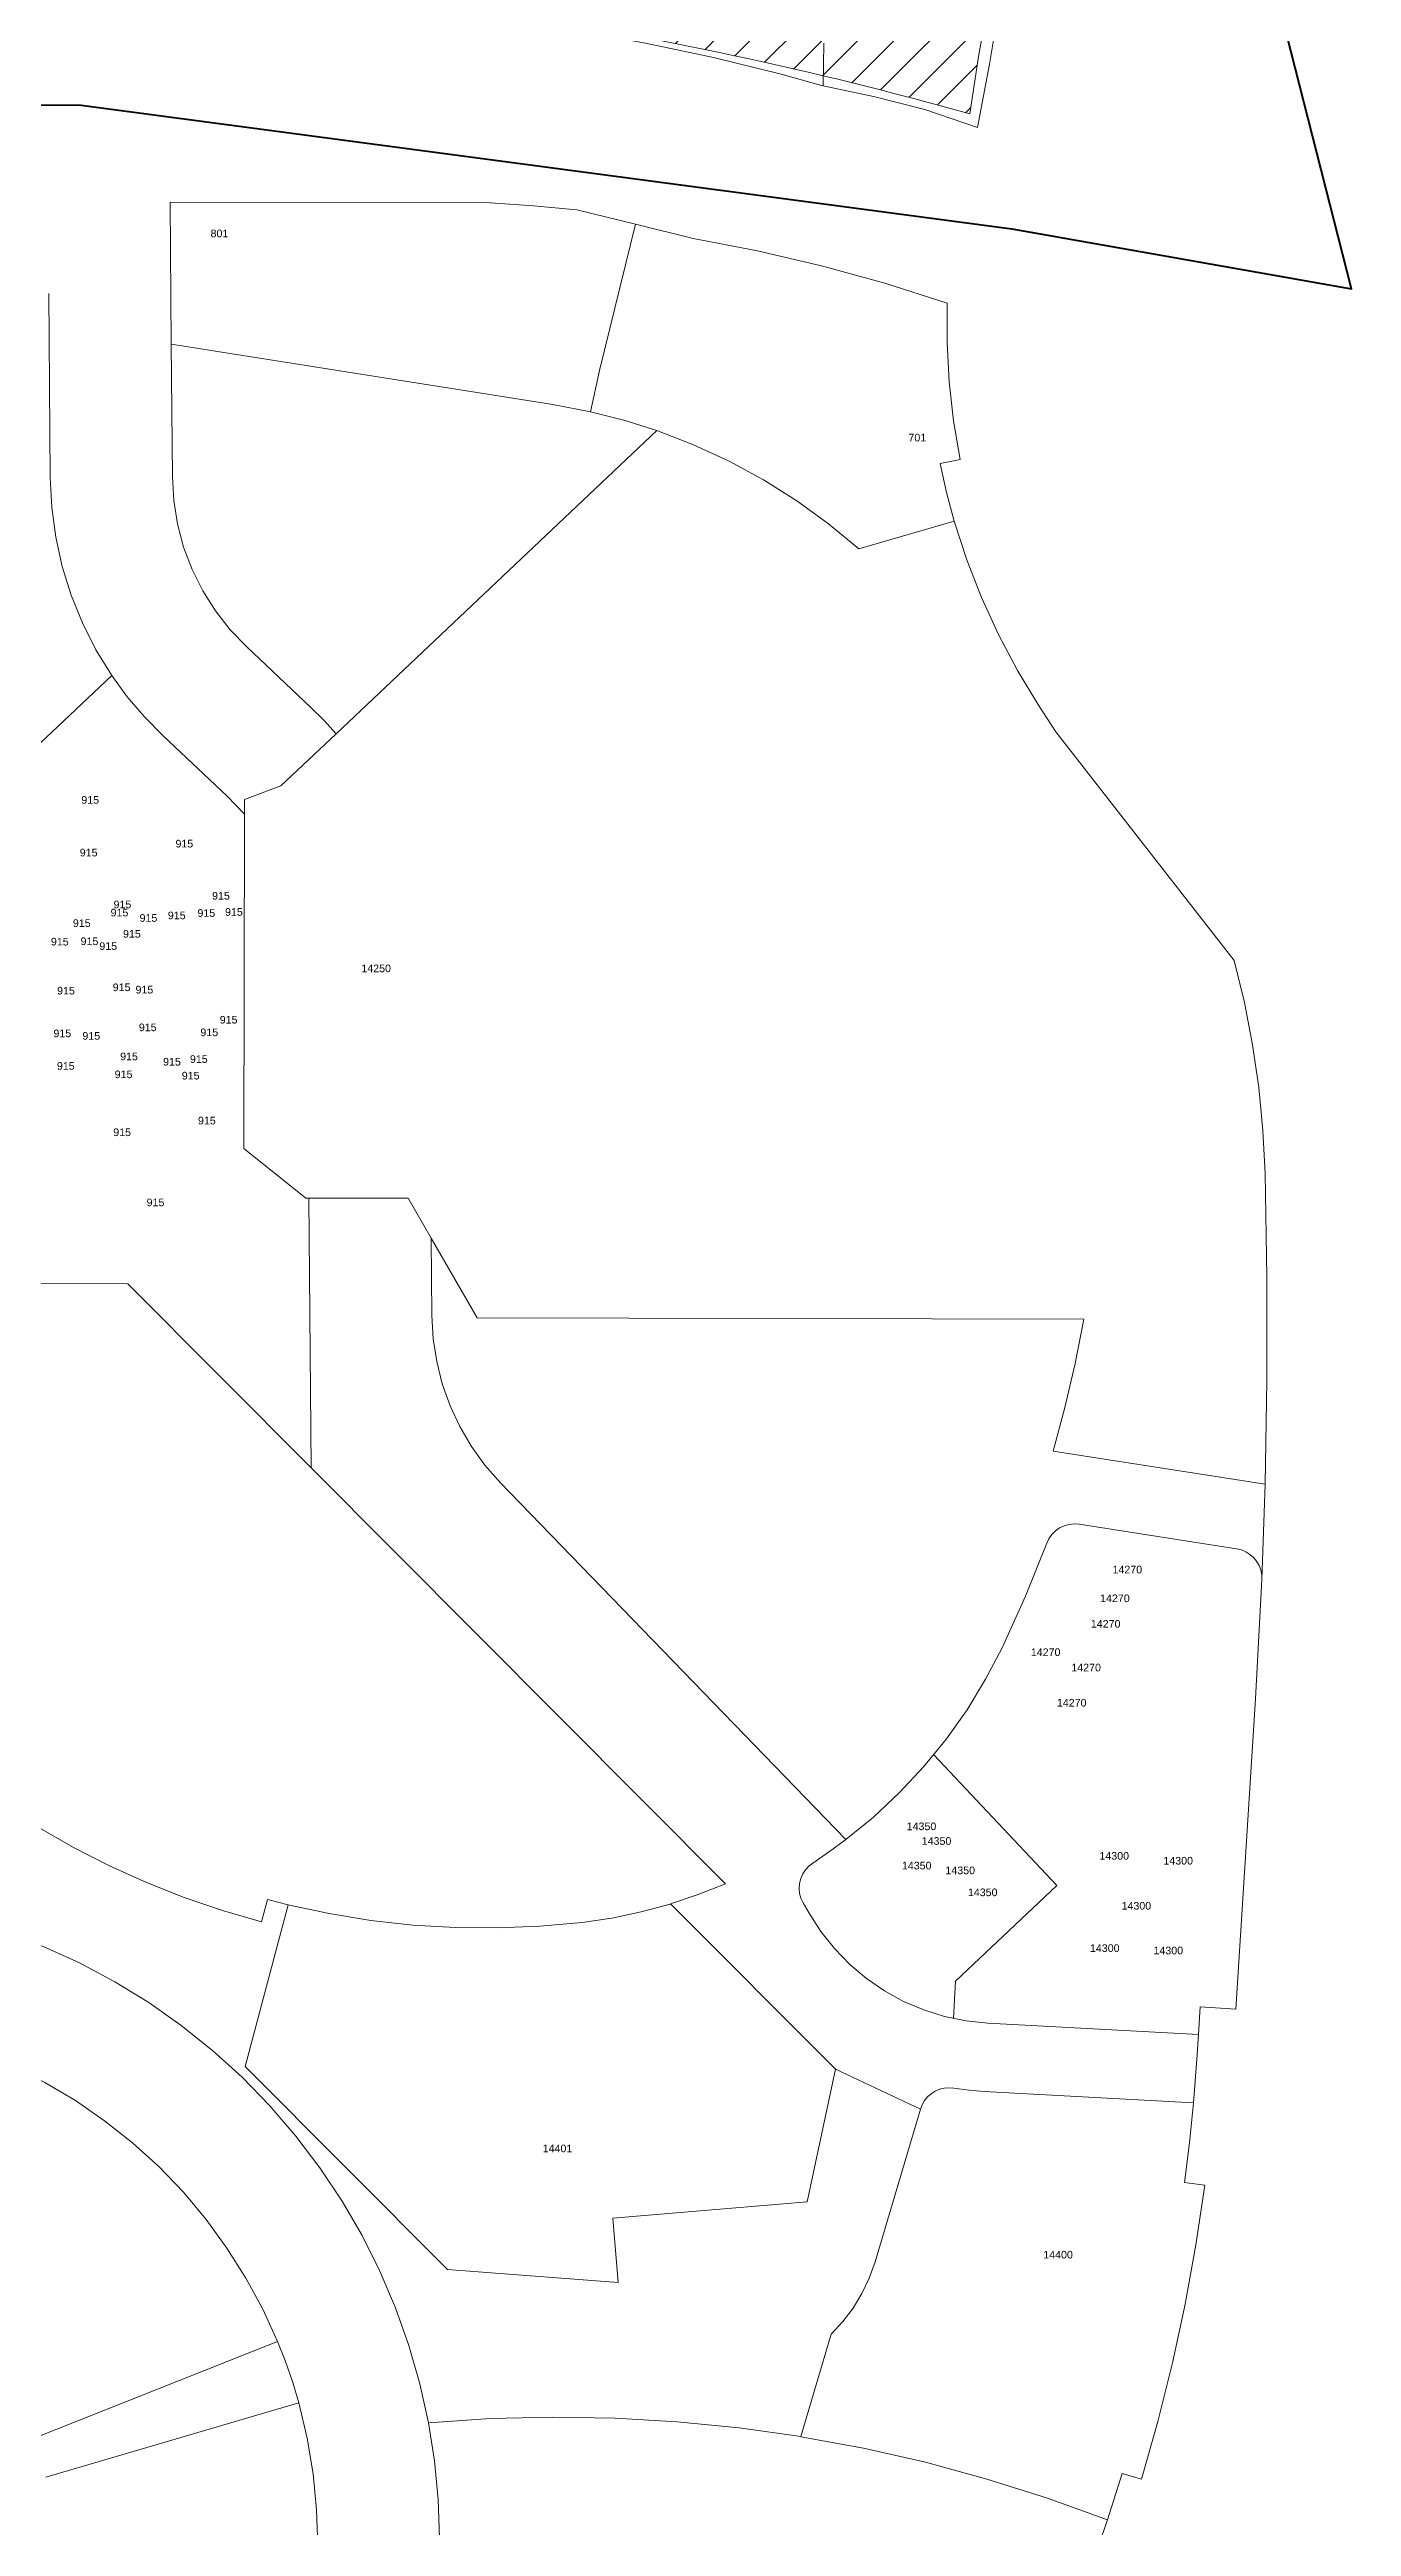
# Model space of a CAD drawing. Header units: feet. Extents: x 865220 to 5618803, y -2240498 to 1935234.
# Drawn here: x 2809615 to 2810895, y 963159 to 965595 of the extents above; entities that cross this region are included whole.
import ezdxf
from ezdxf.enums import TextEntityAlignment as Align

# ---------------------------------------------------------------- set-up
doc = ezdxf.new("R2010")
doc.units = ezdxf.units.FT
doc.header["$LTSCALE"] = 0.015
doc.header["$MEASUREMENT"] = 0
for name, color, linetype in [('Dakota County Addresses', 7, 'Continuous'), ('Dakota County Parcels', 7, 'Continuous'), ('NOTES', 7, 'Continuous')]:
    doc.layers.add(name, color=color, linetype=linetype)
doc.layers.add('WORK BOUNDARY', color=110, linetype='Continuous', lineweight=40)
doc.styles.add('Dimensions 100', font='arial.ttf')

# ---------------------------------------------------------------- blocks, each defined once
blk = doc.blocks.new('ACMAP_ANN_TEMPLATE_Dakota County Addresses')
at = {"layer": 'Dakota County Addresses', "style": 'Dimensions 100'}
blk.add_attdef('DakotaCountyAddress', text='', height=50, dxfattribs=at).set_placement((0, 0), align=Align.CENTER)

msp = doc.modelspace()

# ---------------------------------------------------------------- hatches: boundary and pattern name
at = {"layer": 'NOTES', "lineweight": 5, "ltscale": 100}
h = msp.add_hatch(dxfattribs=at)
h.set_pattern_fill('ANSI31', color=5, scale=200)
edge = h.paths.add_edge_path()
edge.add_line((2808585.7, 966658.4), (2808679.4, 966571))
edge.add_line((2808679.4, 966571), (2808784.9, 966571))
edge.add_line((2808784.9, 966571), (2808920.7, 966667.7))
edge.add_line((2808920.7, 966667.7), (2808911.3, 966688))
edge.add_line((2808911.3, 966688), (2809026.1, 966839.4))
edge.add_line((2809026.1, 966839.4), (2809145.1, 966908.2))
edge.add_line((2809145.1, 966908.2), (2809580.8, 966912.1))
edge.add_line((2809580.8, 966912.1), (2809575.4, 967518.2))
edge.add_line((2809575.4, 967518.2), (2809295, 967522.1))
edge.add_line((2809295, 967522.1), (2809042.1, 967556.5))
edge.add_arc((2808991.4, 966235.6), 1321.8, 87.8028, 104.0007)
edge.add_line((2808671.6, 967518.2), (2808403, 967446.4))
edge.add_line((2808403, 967446.4), (2808407.6, 966964.6))
edge.add_line((2808407.6, 966964.6), (2808623.9, 966965.1))
edge.add_line((2808623.9, 966965.1), (2808631, 966738.9))
edge.add_line((2808631, 966738.9), (2808608.3, 966689.7))
edge.add_line((2808608.3, 966689.7), (2808585.7, 966658.4))
edge = h.paths.add_edge_path()
edge.add_line((2808567.8, 966371.9), (2808569, 966038.6))
edge.add_line((2808569, 966038.6), (2808782.3, 966038.6))
edge.add_line((2808782.3, 966038.6), (2809009.7, 965920.8))
edge.add_arc((2809084.8, 966597.9), 681.3, 263.6714, 306.6769)
edge.add_arc((2809559.5, 965978.9), 99.3, 82.8194, 133.0126, ccw=False)
edge.add_line((2809571.9, 966077.4), (2809729.5, 966057.3))
edge.add_line((2809729.5, 966057.3), (2809731.8, 965834.8))
edge.add_line((2809731.8, 965834.8), (2810136.3, 965829.6))
edge.add_line((2810136.3, 965829.6), (2810457.1, 965805.2))
edge.add_line((2810457.1, 965805.2), (2810531.7, 965807.4))
edge.add_line((2810531.7, 965807.4), (2810491.8, 966235.4))
edge.add_arc((2809026.5, 965994.5), 1485, 9.3355, 22.1032)
edge.add_line((2810402.3, 966553.3), (2810199.7, 967067.4))
edge.add_line((2810199.7, 967067.4), (2810185.7, 967061.4))
edge.add_line((2810185.7, 967061.4), (2809983.9, 967561.8))
edge.add_arc((2809631.2, 969102.5), 1580.6, 273.0063, 282.8912, ccw=False)
edge.add_line((2809714.1, 967524.1), (2809719.8, 966815.4))
edge.add_line((2809719.8, 966815.4), (2809038.2, 966820.6))
edge.add_line((2809038.2, 966820.6), (2808936.8, 966687.9))
edge.add_line((2808936.8, 966687.9), (2808953.1, 966664.1))
edge.add_line((2808953.1, 966664.1), (2808567.8, 966371.9))
h.paths.add_polyline_path([(2808410.4, 966316.1), (2808546.9, 966314.5), (2808549.3, 966391.5), (2808764.3, 966550.1), (2808657.2, 966550.9), (2808553.2, 966658.7), (2808586.6, 966697.9), (2808609.6, 966739.1), (2808608.8, 966874.7), (2808407.3, 966873.9)])
edge = h.paths.add_edge_path()
edge.add_line((2809727.5, 965824.1), (2810138.6, 965815.6))
edge.add_line((2810138.6, 965815.6), (2810540.6, 965793.1))
edge.add_arc((2809798.1, 965733.8), 744.9, -11.2573, 4.5667, ccw=False)
edge.add_line((2810528.7, 965588.4), (2810520.2, 965532.1))
edge.add_arc((2809474.9, 961792.5), 3883, 74.3828, 81.4201)
edge.add_line((2810054.2, 965632), (2809934.5, 965637.6))
edge.add_line((2809934.5, 965637.6), (2809816.2, 965639.8))
edge.add_arc((2809802, 965705.7), 67.5, 178.0873, 282.1454, ccw=False)
edge.add_line((2809734.6, 965708), (2809727.5, 965824.1))
edge = h.paths.add_edge_path()
edge.add_line((2809233.9, 965909.1), (2809238.2, 965652.8))
edge.add_line((2809238.2, 965652.8), (2809596.8, 965650.2))
edge.add_line((2809596.8, 965650.2), (2809591.7, 966058.7))
edge.add_line((2809591.7, 966058.7), (2809561.3, 966060.4))
edge.add_arc((2809560.8, 966002.9), 57.5, 89.4429, 134.1272)
edge.add_arc((2809109.1, 966546.1), 649, 281.0855, 309.3547, ccw=False)
edge = h.paths.add_edge_path()
edge.add_line((2808365.2, 966005.5), (2808715, 966005.5))
edge.add_arc((2808711.7, 965766.1), 239.4, 68.1142, 89.2151, ccw=False)
edge.add_line((2808801, 965988.3), (2808929.7, 965920.2))
edge.add_arc((2809102, 966504.6), 609.3, 253.5725, 281.1287)
edge.add_line((2809219.6, 965906.8), (2809219.3, 965655.6))
edge.add_line((2809219.3, 965655.6), (2808239.4, 965656))
edge.add_arc((2808797.1, 965620.8), 558.8, 151.3513, 176.3821, ccw=False)
edge.add_arc((2807720.3, 966255.6), 691.8, 327.9637, 338.8056)
edge = h.paths.add_edge_path()
edge.add_line((2807282.7, 966470.3), (2807281.9, 966007.6))
edge.add_line((2807281.9, 966007.6), (2807784.5, 966010.6))
edge.add_line((2807784.5, 966010.6), (2808138.7, 965858))
edge.add_arc((2808725, 965664.6), 617.3, 146.7013, 161.7376, ccw=False)
edge.add_arc((2807713.8, 966255.3), 555.6, 333.0434, 357.7379)
edge.add_line((2808268.9, 966233.4), (2808258.2, 967401.1))
edge.add_line((2808258.2, 967401.1), (2808054.9, 967355.3))
edge.add_arc((2808218.3, 966862.8), 518.8, 108.354, 149.6972)
edge.add_line((2807770.4, 967124.6), (2807599, 966763.7))
edge.add_arc((2806967.4, 967127.5), 728.9, 295.6297, 330.0586, ccw=False)
edge = h.paths.add_edge_path()
edge.add_line((2807082.6, 965634.2), (2808099.3, 965629.8))
edge.add_arc((2808764.4, 965625.3), 665.2, 160.8598, 179.6148, ccw=False)
edge.add_line((2808136, 965843.4), (2807779.1, 965989.6))
edge.add_line((2807779.1, 965989.6), (2807301.1, 965990.4))
edge.add_line((2807301.1, 965990.4), (2807253, 965983.4))
edge.add_line((2807253, 965983.4), (2807052.6, 965919.2))
edge.add_arc((2806214.7, 965686.8), 869.6, -3.4686, 15.4985, ccw=False)
edge = h.paths.add_edge_path()
edge.add_line((2805799.9, 966123.8), (2805804.3, 965664.4))
edge.add_arc((2805867.2, 965669.7), 63.1, 184.7906, 276.3514)
edge.add_line((2805874.2, 965607), (2806982.3, 965630.8))
edge.add_arc((2805918.2, 965635.8), 1064.1, 359.7275, 377.8696)
edge.add_line((2806931, 965962.4), (2807217, 966057.2))
edge.add_line((2807217, 966057.2), (2807258.6, 966062.5))
edge.add_line((2807258.6, 966062.5), (2807263.9, 966459))
edge.add_arc((2807017.9, 967009.8), 603.2, 266.4576, 294.0672, ccw=False)
edge.add_arc((2807039.7, 965178.2), 1230.9, 92.7501, 102.2324)
edge.add_line((2806778.9, 966381.2), (2806388.4, 966298.1))
edge.add_arc((2807358.1, 962690.2), 3735.9, 105.0447, 110.6643)
edge.add_arc((2805548.2, 967591.2), 1488.9, 279.7301, 289.2744, ccw=False)
h.paths.add_polyline_path([(2805252.1, 966609.1), (2805648.7, 966621.9), (2805652.4, 966179.1), (2805630, 966177.1), (2805634, 965749.1), (2805605.5, 965604.9), (2805073.5, 965590.2), (2805061.7, 966120.8), (2805252.1, 966145.5)])
h.paths.add_polyline_path([(2804003.4, 966097), (2804010.9, 965573.6), (2805045, 965588.6), (2805037.5, 966121)])

# ---------------------------------------------------------------- linework, layer by layer
at = {"layer": 'Dakota County Parcels', "lineweight": 5}
for p, q in [((2810376.1, 965559.4), (2810376.7, 965601.4)), ((2810527.9, 965518.7), (2810539.5, 965580.8)), ((2809735, 965305.4), (2809733.8, 965445)), ((2809733.8, 965445), (2810048.8, 965444.3)), ((2810133.7, 965437.6), (2810191.5, 965423.4)), ((2810156.2, 965279.7), (2810191.5, 965423.4)), ((2810191.5, 965423.4), (2810248.1, 965409.5)), ((2809614.6, 965355.3), (2809616.1, 965174.2)), ((2810110.1, 965246.1), (2809735, 965305.4)), ((2809736.1, 965175.2), (2809735, 965305.4)), ((2810156.2, 965279.7), (2810147.1, 965239)), ((2810147.1, 965239), (2810110.1, 965246.1)), ((2810212.6, 965220.4), (2809897.2, 964922.3)), ((2810510.6, 965192), (2810491, 965188.1)), ((2810504.9, 965131.5), (2810411, 965104.2)), ((2809872.4, 964948.1), (2809809.2, 965007.6)), ((2809545.3, 964855.7), (2809676.5, 964979.7)), ((2810587.7, 964950.5), (2810604.9, 964924)), ((2809726.9, 964920.3), (2809790.1, 964860.8)), ((2809897.2, 964922.3), (2809842.8, 964871)), ((2810604.9, 964924), (2810780.3, 964699.2)), ((2809807, 964843.2), (2809790.1, 964860.8)), ((2809842.8, 964871), (2809807, 964857.6)), ((2809807, 964857.6), (2809807, 964843.2)), ((2809807, 964843.2), (2809806.3, 964514.3)), ((2809806.3, 964514.3), (2809867.2, 964465.6)), ((2809867.2, 964465.6), (2809870.4, 964465.6)), ((2809870.4, 964465.6), (2809872.6, 964200.3)), ((2809870.4, 964465.6), (2809968.1, 964465.4)), ((2809968.1, 964465.4), (2809990.7, 964426)), ((2809990.7, 964426), (2809991.3, 964349.9)), ((2809990.7, 964426), (2810035.7, 964347.7)), ((2809692.3, 964381.3), (2809537.2, 964381.6)), ((2809872.6, 964200.3), (2809692.3, 964381.3)), ((2810035.7, 964347.7), (2810632.3, 964346.4)), ((2810280, 963791.1), (2809872.6, 964200.3)), ((2810602.1, 964216.7), (2810810.7, 964184.2)), ((2810058.5, 964185.7), (2810398.3, 963834.5)), ((2810782.6, 964120.6), (2810627.8, 964144.7)), ((2810801.1, 963973), (2810807.3, 964090.3)), ((2810781.7, 963667.8), (2810801.1, 963973)), ((2810605.9, 963789.5), (2810484.7, 963917.8)), ((2810506.2, 963695.3), (2810605.9, 963789.5)), ((2809850, 963770.4), (2809807.7, 963611.5)), ((2809823.8, 963753.6), (2809829.6, 963775.5)), ((2809829.6, 963775.5), (2809850, 963770.4)), ((2810388.3, 963608.6), (2810225.9, 963771.3)), ((2810356.3, 963772.3), (2810362.1, 963762.2)), ((2810504.2, 963658.4), (2810506.2, 963695.3)), ((2810745, 963642.7), (2810746.7, 963670)), ((2810746.7, 963670), (2810781.7, 963667.8)), ((2810537.9, 963654), (2810745.1, 963642.7)), ((2810745.1, 963642.7), (2810743.8, 963622.7)), ((2810740.2, 963575.5), (2810743.8, 963622.7)), ((2809807.7, 963611.5), (2810006.5, 963411.7)), ((2810360.4, 963478.2), (2810388.3, 963608.6)), ((2810471.6, 963569.4), (2810388.3, 963608.6)), ((2810471.6, 963569.4), (2810427, 963419.2)), ((2810740.2, 963575.5), (2810534.2, 963586.8)), ((2810731.4, 963497.2), (2810751.3, 963494.6)), ((2810169.1, 963462.3), (2810360.4, 963478.2)), ((2810174.3, 963398.8), (2810169.1, 963462.3)), ((2810006.5, 963411.7), (2810174.3, 963398.8)), ((2810384, 963348.1), (2810354.1, 963247.3)), ((2809598.5, 963245.2), (2809839.5, 963340.8)), ((2809611.6, 963207.3), (2809860.3, 963280.4)), ((2810655.5, 963165.3), (2810669.9, 963211.1)), ((2810669.9, 963211.1), (2810689.1, 963205.3))]:
    msp.add_line(p, q, dxfattribs=at)
for points in [[(2810539.5, 965580.8), (2810546.1, 965620.1), (2810550.3, 965659.8), (2810552, 965699.6), (2810551.3, 965739.4)], [(2809848, 965629.4), (2809936.1, 965629.3), (2809968.1, 965626.4), (2810015.7, 965625.5), (2810063.4, 965623.5), (2810134.1, 965613.6), (2810201.4, 965601.6), (2810268.3, 965587.4), (2810334.7, 965570.9), (2810374.5, 965559.8), (2810425.5, 965549), (2810476, 965536.3), (2810527.9, 965518.7)], [(2810133.7, 965437.6), (2810091.3, 965441.5), (2810048.8, 965444.3)], [(2810498.1, 965345.8), (2810436.6, 965365.3), (2810374.3, 965382.4), (2810311.4, 965397.2), (2810248.1, 965409.5)], [(2810498.1, 965345.8), (2810497.9, 965307.1), (2810499.9, 965268.5), (2810504.1, 965230.1), (2810510.6, 965192)], [(2810212.6, 965220.4), (2810180.1, 965230.7), (2810147.1, 965239)], [(2810411, 965104.2), (2810381.3, 965128.8), (2810350.1, 965151.4), (2810317.5, 965172), (2810283.6, 965190.4), (2810248.6, 965206.5), (2810212.6, 965220.4)], [(2809616.1, 965174.2), (2809617.6, 965144.7), (2809621.5, 965115.5), (2809627.9, 965086.7), (2809636.6, 965058.5), (2809647.7, 965031.2), (2809661, 965004.8), (2809676.5, 964979.7)], [(2809736.1, 965175.2), (2809737.5, 965151.7), (2809741.2, 965128.6), (2809747.2, 965105.9), (2809755.5, 965083.9), (2809766, 965062.9), (2809778.5, 965043.1), (2809793, 965024.6), (2809809.2, 965007.6)], [(2810491, 965188.1), (2810497.3, 965159.6), (2810504.9, 965131.5)], [(2810504.9, 965131.4), (2810517.2, 965093.4), (2810531.6, 965056.2), (2810548.3, 965019.9), (2810567, 964984.6), (2810587.7, 964950.5)], [(2809676.5, 964979.7), (2809691.8, 964958.7), (2809708.7, 964938.9), (2809726.9, 964920.3)], [(2809897.2, 964922.3), (2809885.1, 964935.5), (2809872.4, 964948.1)], [(2810810.5, 964489.8), (2810808.4, 964532.1), (2810804.3, 964574.3), (2810798.2, 964616.3), (2810790.2, 964657.9), (2810780.3, 964699.2)], [(2810810.6, 964184.1), (2810812.2, 964286), (2810812.2, 964387.9), (2810810.5, 964489.8)], [(2809991.3, 964349.9), (2809992.6, 964327.2), (2809996, 964304.8), (2810001.5, 964282.7), (2810009.1, 964261.3), (2810018.7, 964240.8), (2810030.2, 964221.2), (2810043.5, 964202.8), (2810058.5, 964185.7)], [(2810602.1, 964216.7), (2810613.7, 964259.6), (2810623.8, 964302.8), (2810632.3, 964346.4)], [(2810807.4, 964090.4), (2810807.4, 964090.4), (2810810.7, 964184.2)], [(2810552.1, 964023.3), (2810575.1, 964074.1), (2810595.8, 964126)], [(2810627.8, 964144.7), (2810622.8, 964145.1), (2810617.8, 964144.6), (2810613, 964143.2), (2810608.5, 964141.1), (2810604.4, 964138.2), (2810600.8, 964134.6), (2810598, 964130.5), (2810595.8, 964126)], [(2810807.4, 964090.4), (2810807.2, 964095.1), (2810806.3, 964099.8), (2810804.6, 964104.2), (2810802.2, 964108.3), (2810799.2, 964112), (2810795.6, 964115.1), (2810791.6, 964117.7), (2810787.2, 964119.5), (2810782.6, 964120.6)], [(2810398.3, 963834.5), (2810425.5, 963856.7), (2810451.1, 963880.7), (2810475, 963906.4), (2810497.2, 963933.6), (2810517.5, 963962.2), (2810535.8, 963992.2), (2810552.1, 964023.3)], [(2809604.1, 963846.6), (2809638.8, 963826.9), (2809674.3, 963808.8), (2809710.7, 963792.4), (2809747.7, 963777.7), (2809785.5, 963764.8), (2809823.8, 963753.6)], [(2810365.8, 963811.5), (2810382.3, 963822.7), (2810398.3, 963834.5)], [(2810365.8, 963811.5), (2810361.9, 963808.5), (2810358.5, 963804.9), (2810355.9, 963800.7), (2810353.9, 963796.2), (2810352.8, 963791.4), (2810352.4, 963786.5), (2810352.9, 963781.6), (2810354.2, 963776.8), (2810356.3, 963772.3)], [(2810225.9, 963771.3), (2810253.2, 963780.4), (2810280, 963791.1)], [(2809987.9, 963261), (2809979.4, 963299.3), (2809968.6, 963337), (2809955.5, 963374), (2809940.2, 963410), (2809922.6, 963445.1), (2809902.9, 963479), (2809881.2, 963511.7), (2809857.5, 963542.9), (2809831.9, 963572.6), (2809804.6, 963600.7), (2809775.5, 963627.1), (2809744.9, 963651.6), (2809712.9, 963674.2), (2809679.5, 963694.7), (2809644.9, 963713.2), (2809609.2, 963729.5), (2809572.6, 963743.6), (2809535.2, 963755.4), (2809497.2, 963764.9), (2809458.6, 963772), (2809419.7, 963776.7), (2809380.5, 963779)], [(2809849.6, 963770.4), (2809890.3, 963761.7), (2809931.4, 963755.1), (2809972.7, 963750.5), (2810014.3, 963748.1), (2810055.9, 963747.7), (2810097.5, 963749.4), (2810139, 963753.1)], [(2810139, 963753.1), (2810168.2, 963757.4), (2810197.1, 963763.4), (2810225.7, 963771.1)], [(2810362.1, 963762.2), (2810373.7, 963744.1), (2810387.1, 963727.3), (2810402.1, 963711.8), (2810418.5, 963698), (2810436.3, 963685.8), (2810455.1, 963675.4), (2810474.9, 963667), (2810495.4, 963660.6), (2810516.5, 963656.2), (2810537.9, 963654)], [(2809839.5, 963340.8), (2809825, 963372.6), (2809808.5, 963403.3), (2809789.8, 963432.8), (2809769.3, 963461), (2809746.9, 963487.7), (2809722.7, 963512.9), (2809696.9, 963536.4), (2809669.5, 963558), (2809640.8, 963577.8), (2809610.8, 963595.6), (2809579.6, 963611.3), (2809547.5, 963624.9), (2809514.5, 963636.3), (2809480.8, 963645.5), (2809446.6, 963652.3), (2809412, 963656.8), (2809377.2, 963659)], [(2810504.4, 963590), (2810499.7, 963590.4), (2810495, 963590), (2810490.4, 963588.9), (2810486.1, 963587), (2810482.1, 963584.5), (2810478.6, 963581.4), (2810475.6, 963577.8), (2810473.3, 963573.8), (2810471.6, 963569.4)], [(2810504.4, 963590), (2810519.3, 963588), (2810534.2, 963586.8)], [(2810731.4, 963497.2), (2810736.1, 963536.3), (2810740.1, 963575.5)], [(2810689.1, 963205.3), (2810705.2, 963262.3), (2810719.4, 963319.8), (2810731.9, 963377.7), (2810742.5, 963436), (2810751.3, 963494.6)], [(2810384, 963348.1), (2810395.4, 963360.4), (2810405.5, 963373.8), (2810414.2, 963388.2), (2810421.4, 963403.3), (2810427, 963419.2)], [(2809860.3, 963280.4), (2809854.1, 963301.5), (2809846.9, 963322.2), (2809839.5, 963340.8)], [(2809847.6, 962965.6), (2809858.7, 962999.4), (2809867.4, 963033.9), (2809873.7, 963068.9), (2809877.5, 963104.3), (2809879, 963139.8), (2809877.9, 963175.3), (2809874.5, 963210.7), (2809868.6, 963245.8), (2809860.3, 963280.4)], [(2809960.3, 962924.4), (2809972.3, 962960.4), (2809982.1, 962997.1), (2809989.6, 963034.3), (2809995, 963071.9), (2809998.1, 963109.8), (2809998.9, 963147.7), (2809997.5, 963185.6), (2809993.8, 963223.4), (2809987.9, 963260.9)], [(2810354.1, 963247.3), (2810293.4, 963255.8), (2810232.5, 963261.9), (2810171.4, 963265.4), (2810110.2, 963266.4), (2810049, 963265), (2809987.9, 963261)], [(2810655.5, 963165.3), (2810596.7, 963186.7), (2810537.1, 963205.6), (2810476.7, 963222), (2810415.6, 963235.9), (2810354.1, 963247.2)], [(2810615.8, 963056.2), (2810636.5, 963110.5), (2810655.5, 963165.3)]]:
    msp.add_lwpolyline(points, dxfattribs=at)
at = {"layer": 'NOTES', "color": 5, "lineweight": 5, "ltscale": 100, "flags": 128}
msp.add_lwpolyline([(2809727.5, 965824.1), (2810138.6, 965815.6), (2810540.6, 965793.1, -0.069155), (2810528.7, 965588.4), (2810520.2, 965532.1, 0.030715), (2810054.2, 965632), (2809934.5, 965637.6), (2809816.2, 965639.8, -0.488047), (2809734.6, 965708)], format="xyb", close=True, dxfattribs=at)
at = {"layer": 'WORK BOUNDARY', "ltscale": 50, "flags": 128}
msp.add_lwpolyline([(2804166.5, 965487.1), (2805906.8, 965519.8), (2806966.9, 965560.7), (2809646.5, 965540.4), (2810561.4, 965418.8), (2810895.5, 965359.8), (2810780.4, 965811.8), (2810612, 966360.8), (2810098.2, 967658.1), (2809877.1, 967567.5), (2809652.4, 967541.7), (2809650.5, 967618.5), (2809641.4, 968182.8), (2808970, 968157.5), (2808539.3, 967891.8), (2808448.2, 967596.3), (2808366.1, 967565.8), (2807960.7, 967458), (2807836.8, 967383.2), (2807678.5, 967582)], dxfattribs=at)

# ---------------------------------------------------------------- block references
at = {"layer": 'Dakota County Addresses', "lineweight": 5, "xscale": 0.15, "yscale": 0.15, "zscale": 0.15}
for p, values in [((2809782.4, 965410.6), {'DakotaCountyAddress': '801'}), ((2810468.6, 965209.8), {'DakotaCountyAddress': '701'}), ((2809655.3, 964853.4), {'DakotaCountyAddress': '915'}), ((2809653.8, 964801.6), {'DakotaCountyAddress': '915'}), ((2809747.9, 964810.4), {'DakotaCountyAddress': '915'}), ((2809687, 964750.6), {'DakotaCountyAddress': '915'}), ((2809783.9, 964759.1), {'DakotaCountyAddress': '915'}), ((2809647, 964732.2), {'DakotaCountyAddress': '915'}), ((2809684.1, 964742.6), {'DakotaCountyAddress': '915'}), ((2809712.6, 964737.3), {'DakotaCountyAddress': '915'}), ((2809740.4, 964739.8), {'DakotaCountyAddress': '915'}), ((2809769.5, 964742.2), {'DakotaCountyAddress': '915'}), ((2809796.6, 964743.2), {'DakotaCountyAddress': '915'}), ((2809625.4, 964714), {'DakotaCountyAddress': '915'}), ((2809654.6, 964714.4), {'DakotaCountyAddress': '915'}), ((2809673, 964709.6), {'DakotaCountyAddress': '915'}), ((2809696.3, 964721.7), {'DakotaCountyAddress': '915'}), ((2809936.5, 964687.7), {'DakotaCountyAddress': '14250'}), ((2809631.5, 964665.8), {'DakotaCountyAddress': '915'}), ((2809686.2, 964669.1), {'DakotaCountyAddress': '915'}), ((2809708.6, 964666.8), {'DakotaCountyAddress': '915'}), ((2809711.9, 964629.7), {'DakotaCountyAddress': '915'}), ((2809791.4, 964637.2), {'DakotaCountyAddress': '915'}), ((2809627.9, 964623.8), {'DakotaCountyAddress': '915'}), ((2809656.4, 964621.3), {'DakotaCountyAddress': '915'}), ((2809772.4, 964624.8), {'DakotaCountyAddress': '915'}), ((2809631.3, 964591.8), {'DakotaCountyAddress': '915'}), ((2809688.1, 964583.5), {'DakotaCountyAddress': '915'}), ((2809693.5, 964601.1), {'DakotaCountyAddress': '915'}), ((2809735.7, 964595.9), {'DakotaCountyAddress': '915'}), ((2809754.1, 964582.2), {'DakotaCountyAddress': '915'}), ((2809762.1, 964598.5), {'DakotaCountyAddress': '915'}), ((2809770, 964538), {'DakotaCountyAddress': '915'}), ((2809686.7, 964526.5), {'DakotaCountyAddress': '915'}), ((2809719.5, 964457.5), {'DakotaCountyAddress': '915'}), ((2810675.1, 964096.4), {'DakotaCountyAddress': '14270'}), ((2810662.9, 964068.1), {'DakotaCountyAddress': '14270'}), ((2810653.8, 964043), {'DakotaCountyAddress': '14270'}), ((2810594.8, 964015.1), {'DakotaCountyAddress': '14270'}), ((2810634.6, 964000), {'DakotaCountyAddress': '14270'}), ((2810620.4, 963965.4), {'DakotaCountyAddress': '14270'}), ((2810472.7, 963843.8), {'DakotaCountyAddress': '14350'}), ((2810487.5, 963829.4), {'DakotaCountyAddress': '14350'}), ((2810468, 963805.2), {'DakotaCountyAddress': '14350'}), ((2810510.8, 963800.5), {'DakotaCountyAddress': '14350'}), ((2810662.2, 963814.8), {'DakotaCountyAddress': '14300'}), ((2810725.1, 963810), {'DakotaCountyAddress': '14300'}), ((2810532.9, 963778.9), {'DakotaCountyAddress': '14350'}), ((2810684, 963765.7), {'DakotaCountyAddress': '14300'}), ((2810652.9, 963724), {'DakotaCountyAddress': '14300'}), ((2810715.4, 963721.7), {'DakotaCountyAddress': '14300'}), ((2810114.8, 963527), {'DakotaCountyAddress': '14401'}), ((2810607, 963422.5), {'DakotaCountyAddress': '14400'})]:
    msp.add_blockref('ACMAP_ANN_TEMPLATE_Dakota County Addresses', p, dxfattribs=at).add_auto_attribs(values)

doc.saveas('drawing.dxf')
